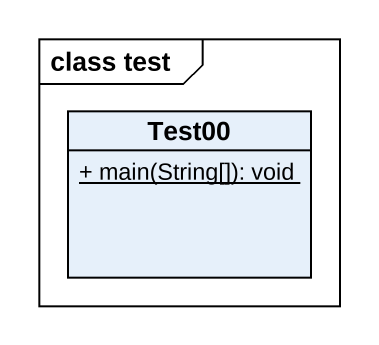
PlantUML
@startuml
mainframe class test
hide circle
hide empty members
skinparam classAttributeIconSize 0
class Test00 {
  {static} + main(String[]): void
}
@enduml
